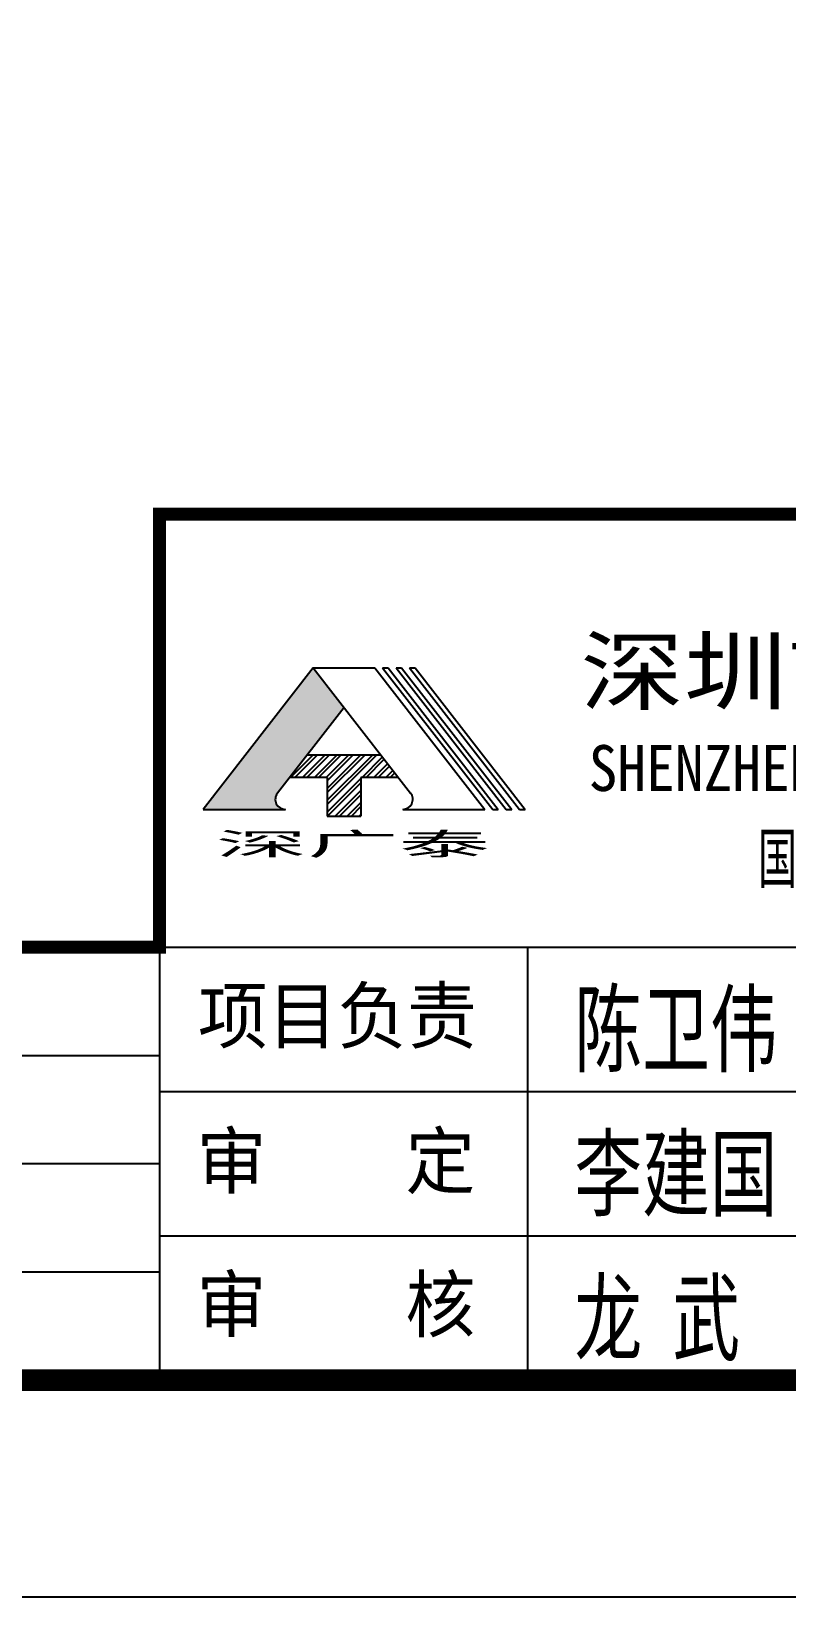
# Model space of a CAD drawing. Extents: x 718358 to 1668613, y -348838 to -159582.
# Drawn here: x 864412 to 866157, y -263294 to -259680 of the extents above; entities that cross this region are included whole.
import ezdxf

# ---------------------------------------------------------------- set-up
doc = ezdxf.new("R2010")
doc.units = 0
doc.header["$LTSCALE"] = 1000
doc.layers.add('建-图框', color=4, linetype='Continuous')
doc.styles.add('-宋体', font='', dxfattribs={"width": 0.8})
doc.styles.add('HT', font='simhei.ttf', dxfattribs={"width": 1.2})
doc.styles.add('单线字', font='', dxfattribs={"width": 0.7})
doc.styles.add('图框', font='')
doc.styles.get('-宋体').set_extended_font_data('NSimSun')
doc.styles.get('单线字').set_extended_font_data('SimSun')
doc.styles.get('图框').set_extended_font_data('SimSun')

msp = doc.modelspace()

# ---------------------------------------------------------------- hatches: boundary and pattern name
at = {"layer": '建-图框'}
msp.add_hatch(color=256, dxfattribs=at).paths.add_polyline_path([(865134.4, -261241.2), (865063.3, -261149.8), (864809.1, -261476.3), (864998.9, -261476.3, -0.624253), (864980.6, -261438.9)])
h = msp.add_hatch(dxfattribs=at)
h.set_pattern_fill('STEEL', color=256, scale=155.457063, style=0)
h.set_pattern_definition([(45, (970352.374, -315928.944), (-13.740593, 13.740593), []), (45, (970352.374, -315919.228), (-13.740593, 13.740593), [])])
h.paths.add_polyline_path([(865095.7, -261491.8), (865173.1, -261491.8), (865173.1, -261402.5), (865260, -261402.5), (865219.8, -261350.9), (865049.1, -261350.9), (865008.9, -261402.5), (865095.7, -261402.5)])

# ---------------------------------------------------------------- linework, layer by layer
for p, q in [((873708.1, -260794.4), (864708.1, -260794.4)), ((864708.1, -260794.4), (864708.1, -262794.4)), ((865063.3, -261149.8), (864809.1, -261476.3)), ((865063.3, -261149.8), (865288.3, -261438.9)), ((865063.3, -261149.8), (865205.6, -261149.8)), ((865205.6, -261149.8), (865459.8, -261476.3)), ((865223.6, -261149.8), (865236.5, -261149.8)), ((865223.6, -261149.8), (865477.8, -261476.3)), ((865236.5, -261149.8), (865490.7, -261476.3)), ((865254.6, -261149.8), (865267.5, -261149.8)), ((865254.6, -261149.8), (865508.8, -261476.3)), ((865267.5, -261149.8), (865521.7, -261476.3)), ((865285.5, -261149.8), (865298.4, -261149.8)), ((865285.5, -261149.8), (865539.7, -261476.3)), ((865298.4, -261149.8), (865552.6, -261476.3)), ((865134.4, -261241.2), (864980.6, -261438.9)), ((865219.8, -261350.9), (865049.1, -261350.9)), ((865095.7, -261402.5), (865008.9, -261402.5)), ((865095.7, -261402.5), (865095.7, -261491.8)), ((865173.1, -261402.5), (865173.1, -261491.8)), ((865260, -261402.5), (865173.1, -261402.5)), ((864809.1, -261476.3), (864998.9, -261476.3)), ((865095.7, -261491.8), (865173.1, -261491.8)), ((865270, -261476.3), (865459.8, -261476.3)), ((865477.8, -261476.3), (865490.7, -261476.3)), ((865508.8, -261476.3), (865521.7, -261476.3)), ((865539.7, -261476.3), (865552.6, -261476.3)), ((861108.1, -261794.4), (873708.1, -261794.4)), ((864708.1, -261794.4), (873708.1, -261794.4)), ((865558.1, -261794.3), (865558.1, -262794.4)), ((861558.1, -262044.4), (864708.1, -262044.4)), ((864708.1, -262127.7), (872408.1, -262127.7)), ((861558.1, -262294.4), (864708.1, -262294.4)), ((864708.1, -262461), (869208.1, -262461)), ((861558.1, -262544.4), (864708.1, -262544.4)), ((861108.1, -262794.4), (873708.1, -262794.4))]:
    msp.add_line(p, q, dxfattribs=at)
msp.add_lwpolyline([(844508.1, -221244.4), (844508.1, -263294.4), (874208.1, -263294.4), (874208.1, -221244.4)], close=True, dxfattribs=at)
for points, const_width in [([(845008.1, -222494.4), (845008.1, -262794.4), (873708.1, -262794.4), (873708.1, -222494.4)], 50), ([(861108.1, -261794.4), (861108.1, -262794.4), (873708.1, -262794.4), (873708.1, -260794.4), (864708.1, -260794.4), (864708.1, -261794.4)], 30)]:
    msp.add_lwpolyline(points, close=True, dxfattribs=dict(at, const_width=const_width))
for centre, start, end in [((864998.9, -261453.1), 142.1016, 270), ((865270, -261453.1), 270, 37.8984)]:
    msp.add_arc(centre, 23.2, start, end, dxfattribs=at)

# ---------------------------------------------------------------- texts
for s, height, style, width, p in [('深圳市广泰建筑设计有限公司 ', 148.275, '-宋体', 1.18025, (865680.4, -261231.9)), ('SHENZHEN GUANGTAI ARCHITECTURAL DESIGN CO.,LTD', 105.91, '-宋体', 0.920595, (865699.4, -261433.8)), ('深广泰 ', 51.6, '-宋体', 3, (864838.3, -261581.9)), ('国家甲级工程设计证书编号：', 112.97, 'HT', 0.590125, (866090, -261645.3))]:
    msp.add_text(s, height=height, dxfattribs=dict(at, style=style, width=width)).set_placement(p)
at = {"layer": '建-图框', "style": '图框', "oblique": 360, "width": 0.9442}
for s, p in [('项目负责', (864797.2, -262015.3)), ('审    定', (864794.2, -262350.6)), ('审    核', (864794.2, -262681.7))]:
    msp.add_text(s, height=125, rotation=0, dxfattribs=at).set_placement(p)
at = {"layer": '建-图框', "color": 40, "style": '单线字', "width": 0.7}
for s, height, p in [('陈卫伟', 163.78, (865666.5, -262065.3)), ('李建国', 163.78, (865666.5, -262398.6)), ('龙', 163.8, (865666.5, -262731.9)), ('武', 163.8, (865892.7, -262731.9))]:
    msp.add_text(s, height=height, dxfattribs=at).set_placement(p)

doc.saveas('drawing.dxf')
